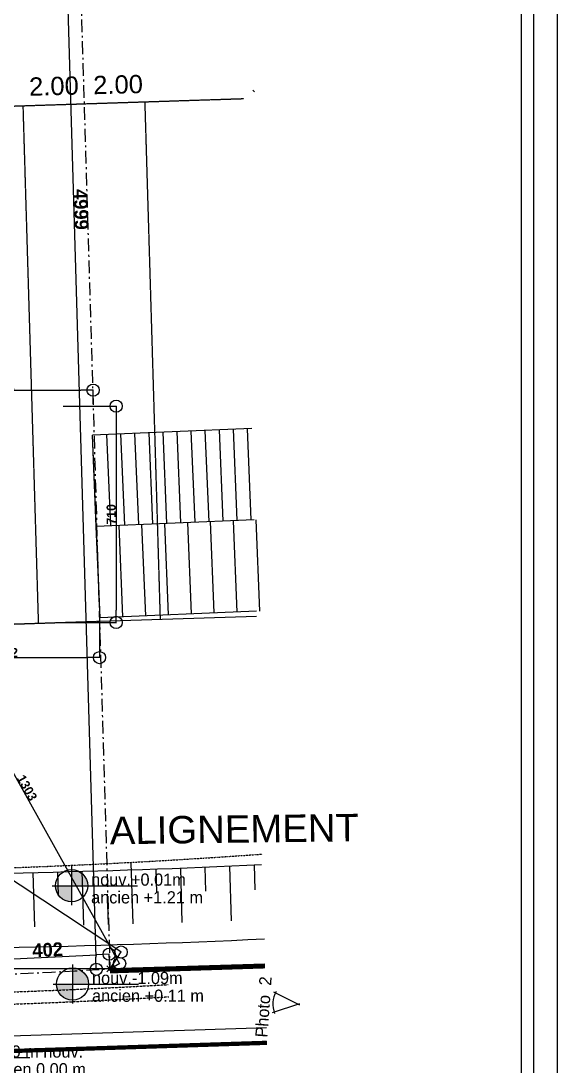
# Model space of a CAD drawing. Header units: millimetres. Extents: x -44462 to 306987, y -116160 to 12874.
# Drawn here: x -21176 to -19417, y -61981 to -58549 of the extents above; entities that cross this region are included whole.
import ezdxf
from ezdxf.enums import TextEntityAlignment as Align

# ---------------------------------------------------------------- set-up
doc = ezdxf.new("R2010")
doc.units = ezdxf.units.MM
doc.header["$PDMODE"] = 35
doc.header["$PDSIZE"] = 10
for name, pattern in [('DCAD_Center', [36, 21, -6, 3, -6]), ('DCAD_Dashed', [33, 21, -12]), ('DCAD_Phantom', [38, 14, -6, 3, -6, 3, -6])]:
    doc.linetypes.add(name, pattern=pattern)
for name, color, linetype in [('1', 7, 'Continuous'), ('38', 7, 'Continuous'), ('BLANC', 7, 'Continuous'), ('chassis fen.portes', 1, 'Continuous'), ('COTES', 1, 'Continuous'), ('COULEUR 8', 8, 'Continuous'), ('ROUGE', 1, 'Continuous'), ('TEXTE', 1, 'Continuous'), ('VERT', 3, 'Continuous')]:
    doc.layers.add(name, color=color, linetype=linetype)
doc.styles.add('CENTURY GOTHIC', font='GOTHIC.TTF')
doc.styles.add('Century Gothic Gras', font='GOTHICB.TTF')
doc.styles.add('COMICS', font='comic.TTF', dxfattribs={"height": 10})
doc.dimstyles.new('1-200', dxfattribs={"dimtxt": 30, "dimasz": 40, "dimexe": 1.25, "dimexo": 0.625, "dimtad": 1, "dimdec": 0, "dimtxsty": 'Century Gothic Gras', "dimblk": 'ORIGIN', "dimcen": 2.5, "dimclrd": 8, "dimclre": 5, "dimclrt": 6, "dimadec": 0, "dimazin": 0, "dimtfac": 1, "dimtdec": 0, "dimtmove": 0, "dimatfit": 3, "dimldrblk": 'ORIGIN', "dimfxl": 0, "dimarcsym": 0})

# ---------------------------------------------------------------- blocks, each defined once
blk = doc.blocks.new('photon°')
for p, q in [((-33.3, 80.4), (2.9, -7)), ((-2.9, -7), (33.3, 80.4))]:
    blk.add_line(p, q)
blk.add_arc((0, 0), 81.7, 63.7617, 116.2383)
at = {"style": 'CENTURY GOTHIC'}
blk.add_text('Photo ', height=40, dxfattribs=at).set_placement((-117.7, 91.3))
blk.add_attdef('N°', (53, 91.3), '', height=40, dxfattribs=at)
blk = doc.blocks.new('niveau_plan')
h = blk.add_hatch(color=256)
h.paths.add_polyline_path([(13.21, 0, 0.414214), (0, 13.21), (0, 0)])
h.paths.add_polyline_path([(-13.21, 0, 0.414214), (0, -13.21), (0, 0)])
for p, q in [((0, 15.98), (0, -15.98)), ((-15.98, 0), (54.12, 0))]:
    blk.add_line(p, q)
blk.add_circle((0, 0), 13.21)
at = {"style": 'COMICS'}
for tag, p in [('NIVEAUPLANS', (15.98, 0)), ('COMMENTAIRE', (15.98, -14.56))]:
    blk.add_attdef(tag, p, '', height=10, dxfattribs=at)
blk = doc.blocks.new('_Origin')
at = {"color": 0, "linetype": 'Continuous', "lineweight": -2}
blk.add_line((0, 0), (-1, 0), dxfattribs=at)
blk.add_circle((0, 0), 0.5, dxfattribs=at)
blk = doc.blocks.new('*D417')
at = {"color": 5, "lineweight": -2}
for p, q in [((-21033.5, -56672.5), (-21078.6, -56673.9)), ((-20885, -61661.6), (-20930.2, -61663))]:
    blk.add_line(p, q, dxfattribs=at)
at = {"color": 8, "lineweight": -2}
blk.add_line((-21076.2, -56713.8), (-20930.1, -61623), dxfattribs=at)
at = {"layer": 'Defpoints', "color": 0}
for p in [(-21032.9, -56672.5), (-20928.9, -61662.9), (-20884.4, -61661.6)]:
    blk.add_point(p, dxfattribs=at)
at = {"color": 8, "lineweight": -2, "xscale": 40, "yscale": 40, "zscale": 40}
for p, rotation in [((-21077.4, -56673.8), 91.70479180849885), ((-20928.9, -61662.9), 271.7047918084988)]:
    blk.add_blockref('_Origin', p, dxfattribs=dict(at, rotation=rotation))
at = {"color": 6, "insert": (-20978.9, -59167.7), "char_height": 30, "attachment_point": 5, "rotation": 271.7048, "style": 'Century Gothic Gras'}
blk.add_mtext('{\\H1.5x;4999}', dxfattribs=at)
blk = doc.blocks.new('*D269')
at = {"color": 5, "lineweight": -2}
for p, q in [((-21285.6, -61680.9), (-21288.1, -61631.9)), ((-20884.4, -61661), (-20886.8, -61612))]:
    blk.add_line(p, q, dxfattribs=at)
at = {"color": 8, "lineweight": -2}
blk.add_line((-21248.1, -61631.2), (-20926.7, -61615.3), dxfattribs=at)
at = {"layer": 'Defpoints', "color": 0}
for p in [(-20886.8, -61613.3), (-20884.4, -61661.6), (-21285.6, -61681.5)]:
    blk.add_point(p, dxfattribs=at)
at = {"color": 8, "lineweight": -2, "xscale": 40, "yscale": 40, "zscale": 40}
for p, rotation in [((-20886.8, -61613.3), 2.835211872793665), ((-21288, -61633.2), 182.8352118727937)]:
    blk.add_blockref('_Origin', p, dxfattribs=dict(at, rotation=rotation))
at = {"color": 6, "insert": (-21088.6, -61599), "char_height": 30, "attachment_point": 5, "rotation": 2.8352, "style": 'Century Gothic Gras'}
blk.add_mtext('{\\H1.5x;402}', dxfattribs=at)
blk = doc.blocks.new('*D419')
at = {"layer": 'COTES', "color": 5, "lineweight": -2}
for p, q in [((-21520.4, -60524.6), (-21520.4, -60640.7)), ((-20918.4, -60520.6), (-20918.4, -60640.7))]:
    blk.add_line(p, q, dxfattribs=at)
at = {"layer": 'COTES', "color": 8, "lineweight": -2}
blk.add_line((-21480.4, -60639.5), (-20958.4, -60639.5), dxfattribs=at)
at = {"layer": 'Defpoints', "color": 0}
for p in [(-21520.4, -60523.9), (-20918.4, -60520), (-20918.4, -60639.5)]:
    blk.add_point(p, dxfattribs=at)
at = {"layer": 'COTES', "color": 8, "lineweight": -2, "xscale": 40, "yscale": 40, "zscale": 40, "rotation": 180}
blk.add_blockref('_Origin', (-21520.4, -60639.5), dxfattribs=at)
at = {"layer": 'COTES', "color": 8, "lineweight": -2, "xscale": 40, "yscale": 40, "zscale": 40}
blk.add_blockref('_Origin', (-20918.4, -60639.5), dxfattribs=at)
at = {"layer": 'COTES', "color": 6, "insert": (-21219.4, -60623.1), "char_height": 30, "attachment_point": 5, "style": 'Century Gothic Gras'}
blk.add_mtext('602', dxfattribs=at)
blk = doc.blocks.new('*D270')
at = {"layer": 'COTES', "color": 5, "lineweight": -2}
for p, q in [((-21520.4, -59863.3), (-21520.4, -59759.9)), ((-20939.6, -59805.6), (-20939.6, -59759.9))]:
    blk.add_line(p, q, dxfattribs=at)
at = {"layer": 'COTES', "color": 8, "lineweight": -2}
blk.add_line((-21480.4, -59761.1), (-20979.6, -59761.1), dxfattribs=at)
at = {"layer": 'Defpoints', "color": 0}
for p in [(-20939.6, -59761.1), (-20939.6, -59806.2), (-21520.4, -59863.9)]:
    blk.add_point(p, dxfattribs=at)
at = {"layer": 'COTES', "color": 8, "lineweight": -2, "xscale": 40, "yscale": 40, "zscale": 40, "rotation": 180}
blk.add_blockref('_Origin', (-21520.4, -59761.1), dxfattribs=at)
at = {"layer": 'COTES', "color": 8, "lineweight": -2, "xscale": 40, "yscale": 40, "zscale": 40}
blk.add_blockref('_Origin', (-20939.6, -59761.1), dxfattribs=at)
at = {"layer": 'COTES', "color": 6, "insert": (-21230, -59744.7), "char_height": 30, "attachment_point": 5, "style": 'Century Gothic Gras'}
blk.add_mtext('581', dxfattribs=at)
blk = doc.blocks.new('*D272')
at = {"layer": 'COTES', "color": 5, "lineweight": -2}
for p, q in [((-21037.8, -59813.9), (-20862.4, -59813.9)), ((-21037.8, -60523.9), (-20862.4, -60523.9))]:
    blk.add_line(p, q, dxfattribs=at)
at = {"layer": 'COTES', "color": 8, "lineweight": -2}
blk.add_line((-20863.7, -59853.9), (-20863.7, -60483.9), dxfattribs=at)
at = {"layer": 'Defpoints', "color": 0}
for p in [(-21038.4, -59813.9), (-21038.4, -60523.9), (-20863.7, -60523.9)]:
    blk.add_point(p, dxfattribs=at)
at = {"layer": 'COTES', "color": 8, "lineweight": -2, "xscale": 40, "yscale": 40, "zscale": 40}
for p, rotation in [((-20863.7, -59813.9), 90), ((-20863.7, -60523.9), 270)]:
    blk.add_blockref('_Origin', p, dxfattribs=dict(at, rotation=rotation))
at = {"layer": 'COTES', "color": 6, "insert": (-20880.1, -60168.9), "char_height": 30, "attachment_point": 5, "rotation": 90, "style": 'Century Gothic Gras'}
blk.add_mtext('710', dxfattribs=at)
blk = doc.blocks.new('*D275')
at = {"layer": 'COTES', "color": 5, "lineweight": -2}
for p, q in [((-21520.8, -60523.9), (-21345.4, -60523.9)), ((-20885, -61661.6), (-21347.9, -61661.6))]:
    blk.add_line(p, q, dxfattribs=at)
at = {"layer": 'COTES', "color": 8, "lineweight": -2}
blk.add_line((-21346.7, -60563.9), (-21346.7, -61621.6), dxfattribs=at)
at = {"layer": 'Defpoints', "color": 0}
for p in [(-21521.4, -60523.9), (-21346.7, -61661.6), (-20884.4, -61661.6)]:
    blk.add_point(p, dxfattribs=at)
at = {"layer": 'COTES', "color": 8, "lineweight": -2, "xscale": 40, "yscale": 40, "zscale": 40}
for p, rotation in [((-21346.7, -60523.9), 90), ((-21346.7, -61661.6), 270)]:
    blk.add_blockref('_Origin', p, dxfattribs=dict(at, rotation=rotation))
at = {"layer": 'COTES', "color": 6, "insert": (-21363, -61092.8), "char_height": 30, "attachment_point": 5, "rotation": 90, "style": 'Century Gothic Gras'}
blk.add_mtext('1138', dxfattribs=at)
blk = doc.blocks.new('PETIT CARTOUCHE_HOR')
at = {"color": 1}
blk.add_line((-2100, 1485), (0, 1485), dxfattribs=at)
at = {"layer": 'chassis fen.portes', "color": 2, "linetype": 'Continuous'}
blk.add_line((-2081.31, 1465.65), (-20.52, 1465.65), dxfattribs=at)
at = {"layer": 'chassis fen.portes', "color": 5, "linetype": 'Continuous'}
blk.add_line((-2071.31, 1455.65), (-30.52, 1455.65), dxfattribs=at)
at = {"style": 'CENTURY GOTHIC'}
for tag, p, height in [('DATE', (-210.16, 171.36), 20), ('DOSSIERN°', (-210.16, 111.51), 20), ('COMMENTAIRE', (-210.16, 95.35), 12), ('COMMENTAIRESUITE', (-210.16, 79.7), 12), ('FEUILLEN°', (-221.99, 32.69), 20), ('TOTALFEUILLES', (-181.65, 32.69), 20), ('ÉCH.', (-103.23, 32.69), 12)]:
    blk.add_attdef(tag, p, '', height=height, dxfattribs=at)
blk = doc.blocks.new('*D468')
at = {"layer": 'COTES', "color": 5, "lineweight": -2}
for p, q in [((-21519.8, -60523.6), (-21487.5, -60505.6)), ((-20883.9, -61661.3), (-20851.5, -61643.2))]:
    blk.add_line(p, q, dxfattribs=at)
at = {"layer": 'COTES', "color": 8, "lineweight": -2}
blk.add_line((-21469.1, -60541.1), (-20872.1, -61608.9), dxfattribs=at)
at = {"layer": 'Defpoints', "color": 0}
for p in [(-21520.4, -60523.9), (-20884.4, -61661.6), (-20852.6, -61643.8)]:
    blk.add_point(p, dxfattribs=at)
at = {"layer": 'COTES', "color": 8, "lineweight": -2, "xscale": 40, "yscale": 40, "zscale": 40}
for p, rotation in [((-21488.6, -60506.2), 119.2056514205152), ((-20852.6, -61643.8), 299.2056514205152)]:
    blk.add_blockref('_Origin', p, dxfattribs=dict(at, rotation=rotation))
at = {"layer": 'COTES', "color": 6, "insert": (-21156.3, -61067), "char_height": 30, "attachment_point": 5, "rotation": 299.2057, "style": 'Century Gothic Gras'}
blk.add_mtext('1303', dxfattribs=at)
blk = doc.blocks.new('*D470')
at = {"layer": 'COTES', "color": 5, "lineweight": -2}
for p, q in [((-22600, -60523.4), (-22563, -60467.5)), ((-20884, -61661.1), (-20847, -61605.2))]:
    blk.add_line(p, q, dxfattribs=at)
at = {"layer": 'COTES', "color": 8, "lineweight": -2}
blk.add_line((-20881, -61584.1), (-22530.3, -60490.7), dxfattribs=at)
at = {"layer": 'Defpoints', "color": 0}
for p in [(-22563.7, -60468.6), (-22600.4, -60523.9), (-20884.4, -61661.6)]:
    blk.add_point(p, dxfattribs=at)
at = {"layer": 'COTES', "color": 8, "lineweight": -2, "xscale": 40, "yscale": 40, "zscale": 40}
for p, rotation in [((-22563.7, -60468.6), 146.4565588812526), ((-20847.7, -61606.2), 326.4565588812526)]:
    blk.add_blockref('_Origin', p, dxfattribs=dict(at, rotation=rotation))
at = {"layer": 'COTES', "color": 6, "insert": (-21696.6, -61023.8), "char_height": 30, "attachment_point": 5, "rotation": 326.4566, "style": 'Century Gothic Gras'}
blk.add_mtext('2059', dxfattribs=at)

msp = doc.modelspace()

# ---------------------------------------------------------------- linework, layer by layer
at = {"layer": '1', "color": 5, "linetype": 'DCAD_Center', "ltscale": 0.055556, "flags": 128}
for points in [[(-21377.4, -58834), (-20968.9, -58820.8)], [(-21322.5, -60533.1), (-20918.4, -60520)]]:
    msp.add_lwpolyline(points, dxfattribs=at)
at = {"layer": '1', "color": 1, "linetype": 'DCAD_Dashed', "ltscale": 0.090909, "const_width": 14}
msp.add_lwpolyline([(-20884.2, -61669.5), (-20375.4, -61653.1)], dxfattribs=at)
at = {"layer": '1', "color": 7, "linetype": 'Continuous', "ltscale": 2}
msp.add_lwpolyline([(-20375.6, -61646.5), (-20884.4, -61661.6)], dxfattribs=at)
at = {"layer": '1', "color": 1}
msp.add_point((-20884.4, -61661.6), dxfattribs=at)
at = {"layer": '38', "color": 5, "linetype": 'DCAD_Center', "ltscale": 0.055556, "flags": 128}
for points in [[(-20718.5, -60513.6), (-20769, -58814.3)], [(-21118.3, -60525.4), (-21168.8, -58827.2)]]:
    msp.add_lwpolyline(points, dxfattribs=at)
at = {"layer": '38', "color": 230, "linetype": 'DCAD_Phantom', "ltscale": 0.131579}
msp.add_arc((-22068.7, -37926.1), 23419.2, 267.92406, 274.12448, dxfattribs=at)
at = {"layer": '38', "color": 5, "linetype": 'DCAD_Dashed', "ltscale": 0.030303}
for radius, start in [(23826.8, 265.81507), (23866.8, 265.82444)]:
    msp.add_arc((-22068.7, -37926.1), radius, start, 273.30875, dxfattribs=at)
at = {"layer": 'BLANC', "linetype": 'DCAD_Center', "ltscale": 2}
msp.add_line((-21032.9, -56672.5), (-20884.4, -61661.6), dxfattribs=at)
msp.add_arc((-22122.2, -40727.9), 20970.3, 270.02557, 273.38401, dxfattribs=at)
at = {"layer": 'COULEUR 8', "color": 2, "linetype": 'Continuous', "ltscale": 0.8}
msp.add_line((-20415.2, -58776.1), (-20409.9, -58781.3), dxfattribs=at)
at = {"layer": 'COULEUR 8', "linetype": 'Continuous', "ltscale": 2}
for points in [[(-20418.2, -59887.1), (-20941.4, -59908.9)], [(-20411, -60187.1), (-20928.9, -60208.7)], [(-20918.4, -60520), (-20403.3, -60503.4)], [(-20403.7, -60487), (-20916.4, -60508.4)], [(-20572.6, -61327.3), (-20570.2, -61406.3)], [(-20491.9, -61323.9), (-20486.6, -61503.9)], [(-20411.3, -61320.3), (-20408.8, -61401.5)], [(-21137.4, -61345.2), (-21132.1, -61523.1)], [(-21056.7, -61343.3), (-21054.4, -61420.7)], [(-20976, -61341.1), (-20970.7, -61518.3)], [(-20733.9, -61333.5), (-20731.6, -61411.1)], [(-20653.2, -61330.5), (-20647.9, -61508.7)]]:
    msp.add_lwpolyline(points, dxfattribs=at)
at = {"layer": 'COULEUR 8', "linetype": 'Continuous', "ltscale": 2, "flags": 128}
for points in [[(-20434.2, -59887.8), (-20421.7, -60187.5)], [(-20928.9, -60208.7), (-20941.4, -59908.9)], [(-20916.4, -60508.4), (-20941.4, -59908.9)], [(-20928.9, -60208.7), (-20941.4, -59908.9)], [(-20895.3, -59907), (-20882.8, -60206.7)], [(-20849.2, -59905.1), (-20836.7, -60204.8)], [(-20803.1, -59903.2), (-20790.6, -60202.9)], [(-20757, -59901.2), (-20744.5, -60201)], [(-20710.9, -59899.3), (-20698.4, -60199)], [(-20664.8, -59897.4), (-20652.3, -60197.1)], [(-20618.6, -59895.5), (-20606.1, -60195.2)], [(-20572.5, -59893.5), (-20560, -60193.3)], [(-20526.4, -59891.6), (-20513.9, -60191.4)], [(-20480.3, -59889.7), (-20467.8, -60189.4)], [(-20616.7, -60495.9), (-20629.2, -60196.2)], [(-20541.8, -60492.8), (-20554.3, -60193)], [(-20466.8, -60489.7), (-20479.3, -60189.9)], [(-20391.9, -60486.5), (-20404.4, -60186.8)], [(-20923.3, -60344.9), (-20928.9, -60208.7)], [(-20916.4, -60508.4), (-20928.9, -60208.7)], [(-20841.5, -60505.3), (-20854, -60205.5)], [(-20766.6, -60502.2), (-20779.1, -60202.4)], [(-20691.6, -60499), (-20704.1, -60199.3)], [(-20815.3, -61313.5), (-20809.3, -61513.5)], [(-20893, -61415.9), (-20890, -61515.9)]]:
    msp.add_lwpolyline(points, dxfattribs=at)
at = {"layer": 'COULEUR 8', "linetype": 'Continuous', "ltscale": 3}
msp.add_lwpolyline([(-21279, -61883.6), (-20370.5, -61854.3)], dxfattribs=at)
at = {"layer": 'COULEUR 8', "linetype": 'Continuous', "ltscale": 2, "const_width": 14}
msp.add_lwpolyline([(-21277.3, -61933.6), (-20369.3, -61904.3)], dxfattribs=at)
at = {"layer": 'COULEUR 8', "linetype": 'Continuous', "ltscale": 2}
msp.add_arc((-21813.3, -31001), 30595.8, 266.25556, 272.68949, dxfattribs=at)
at = {"layer": 'ROUGE', "color": 5, "linetype": 'DCAD_Center', "ltscale": 0.055556}
msp.add_lwpolyline([(-20968.9, -58820.8), (-20444.5, -58803.8)], dxfattribs=at)
at = {"layer": 'VERT', "linetype": 'Continuous', "ltscale": 2}
msp.add_arc((-21822.2, -30757), 30595.8, 269.75954, 272.68949, dxfattribs=at)

# ---------------------------------------------------------------- block references
at = {"color": 1, "xscale": 4, "yscale": 4, "zscale": 4, "rotation": 270}
msp.add_blockref('PETIT CARTOUCHE_HOR', (-25357.2, -63823.1), dxfattribs=at)
at = {"layer": 'ROUGE', "xscale": 4, "yscale": 4, "zscale": 4}
for p, values in [((-21010, -61388.4), {'COMMENTAIRE': 'ancien +1.21 m', 'NIVEAUPLANS': 'nouv.+0.01m'}), ((-21007, -61711.4), {'COMMENTAIRE': 'ancien +0.11 m', 'NIVEAUPLANS': 'nouv.-1.09m'}), ((-21363, -61952.8), {'COMMENTAIRE': 'ancien 0.00 m', 'NIVEAUPLANS': '-1.20 m nouv.'})]:
    msp.add_blockref('niveau_plan', p, dxfattribs=at).add_auto_attribs(values)
at = {"layer": 'TEXTE', "rotation": 85.90457023498918}
msp.add_blockref('photon°', (-20268.3, -61777.1), dxfattribs=at).add_auto_attribs({'N°': '2'})

# ---------------------------------------------------------------- texts
at = {"layer": 'TEXTE', "style": 'CENTURY GOTHIC'}
for s, height, rotation, width, p, p2 in [('2.00', 60, 1.3884, 1.006545, (-21148.8, -58794.6), (-20985.8, -58790.6)), ('2.00', 60, 1.3884, 1.006545, (-20938.4, -58789.6), (-20775.4, -58785.7)), ('ALIGNEMENT', 90, 0.7244, 1.052491, (-20884.1, -61252.5), (-20067, -61242.2))]:
    e = msp.add_text(s, height=height, rotation=rotation, dxfattribs=dict(at, width=width))
    e.set_placement(p, p2, align=Align.FIT)
    e.dxf.unprotected_set("ltscale", 0)

# ---------------------------------------------------------------- dimensions: what is measured, and where the dimension line sits
for p1, distance, text, picture, middle in [((-21032.9, -56672.5), -44.5, '{\\H1.5x;4999}', '*D417', (-20978.9, -59167.7)), ((-21285.6, -61681.5), 48.4, '{\\H1.5x;<>}', '*D269', (-21088.6, -61599))]:
    dim = msp.add_aligned_dim(p1=p1, p2=(-20884.4, -61661.6), distance=distance, text=text, dimstyle='1-200')
    dim.commit()
    dim.dimension.update_dxf_attribs({"geometry": picture, "text_midpoint": middle})
at = {"layer": 'COTES'}
for base, p1, p2, picture, middle in [((-20939.6, -59761.1), (-21520.4, -59863.9), (-20939.6, -59806.2), '*D270', (-21230, -59744.7)), ((-20918.4, -60639.5), (-21520.4, -60523.9), (-20918.4, -60520), '*D419', (-21219.4, -60623.1))]:
    dim = msp.add_linear_dim(base=base, p1=p1, p2=p2, dimstyle='1-200', dxfattribs=at)
    dim.commit()
    dim.dimension.update_dxf_attribs({"geometry": picture, "text_midpoint": middle})
for base, p1, p2, picture, middle in [((-20863.7, -60523.9), (-21038.4, -59813.9), (-21038.4, -60523.9), '*D272', (-20880.1, -60168.9)), ((-21346.7, -61661.6), (-21521.4, -60523.9), (-20884.4, -61661.6), '*D275', (-21363, -61092.8))]:
    dim = msp.add_linear_dim(base=base, p1=p1, p2=p2, angle=90, dimstyle='1-200', dxfattribs=at)
    dim.commit()
    dim.dimension.update_dxf_attribs({"geometry": picture, "text_midpoint": middle})
for p1, p2, distance, picture, middle in [((-20884.4, -61661.6), (-22600.4, -60523.9), -66.4, '*D470', (-21696.6, -61023.8)), ((-21520.4, -60523.9), (-20884.4, -61661.6), 36.4, '*D468', (-21156.3, -61067))]:
    dim = msp.add_aligned_dim(p1=p1, p2=p2, distance=distance, dimstyle='1-200', dxfattribs=at)
    dim.commit()
    dim.dimension.update_dxf_attribs({"geometry": picture, "text_midpoint": middle})

doc.saveas('drawing.dxf')
